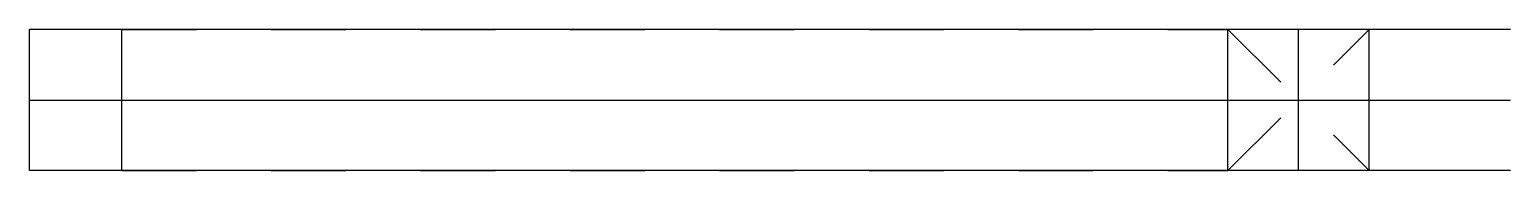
# Model space of a CAD drawing. Extents: x -8 to 118, y -6 to 6.
import ezdxf

# ---------------------------------------------------------------- set-up
doc = ezdxf.new("R2010")
doc.units = 0
doc.linetypes.add('CENTER', pattern=[28.575, 12.7, -6.35, 3.175, -6.35])
doc.linetypes.add('DASHED', pattern=[12.7, 6.35, -6.35])
doc.layers.get('0').update_dxf_attribs({"linetype": 'CONTINUOUS'})

msp = doc.modelspace()

# ---------------------------------------------------------------- linework, layer by layer
at = {"linetype": 'CONTINUOUS'}
for p, q in [((-7.83, -6), (-7.83, 6)), ((118, 6), (-7.83, 6)), ((0, -6), (0, 6)), ((94, -6), (94, 6)), ((100, -6), (100, 6)), ((106, -6), (106, 6)), ((-7.83, 0), (118, 0)), ((118, -6), (-7.83, -6))]:
    msp.add_line(p, q, dxfattribs=at)
at = {"linetype": 'DASHED'}
for p, q in [((0, 6), (94, 6)), ((94, 6), (106, -6)), ((94, -6), (106, 6)), ((0, -6), (94, -6))]:
    msp.add_line(p, q, dxfattribs=at)
at = {"linetype": 'CENTER'}
msp.add_line((-7.83, 0), (118, 0), dxfattribs=at)

doc.saveas('drawing.dxf')
